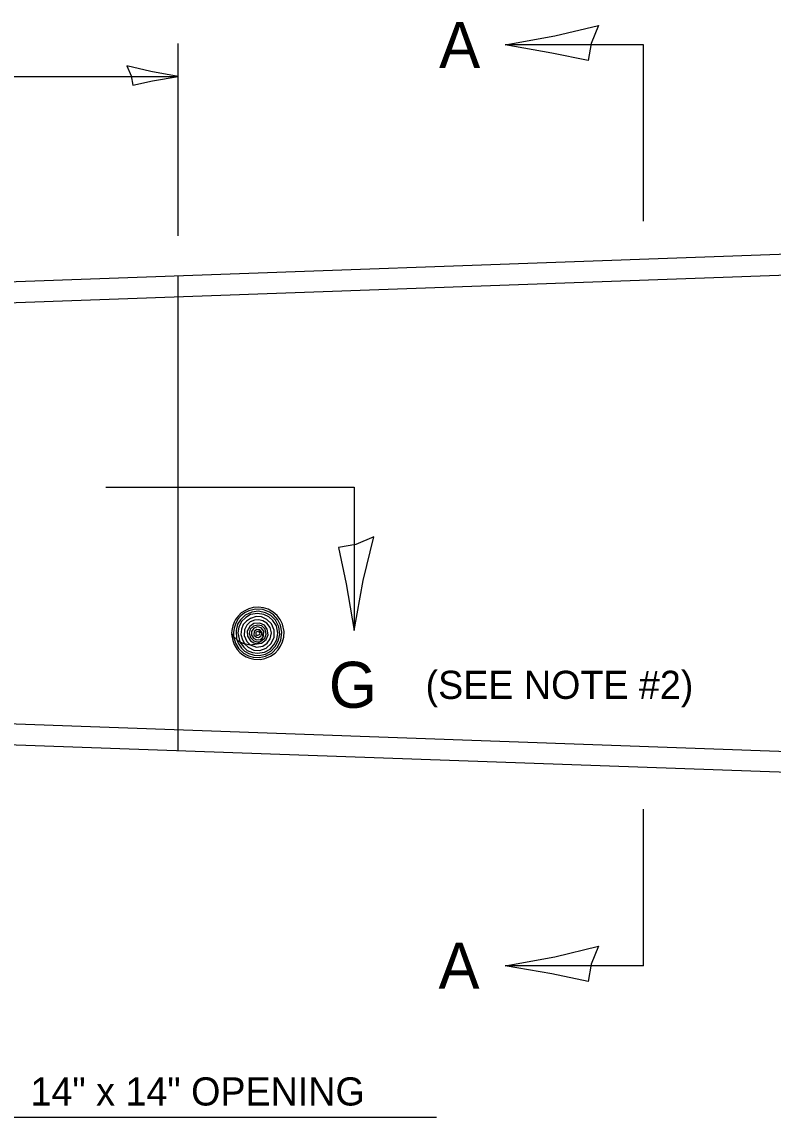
# Model space of a CAD drawing. Extents: x 99619 to 100299, y 99979 to 100419.
# Drawn here: x 99831.8 to 99905.2, y 100083.3 to 100190.3 of the extents above; entities that cross this region are included whole.
import ezdxf

# ---------------------------------------------------------------- set-up
doc = ezdxf.new("R2010")
doc.units = 0
for name, color, linetype in [('Design_PR_Back of Gutter or Curb line', 7, 'Continuous'), ('Design_PR_Roadway Notes', 7, 'Continuous'), ('Level 43', 7, 'Continuous'), ('Stage_Construction Traffic Control', 7, 'Continuous')]:
    doc.layers.add(name, color=color, linetype=linetype)

msp = doc.modelspace()

# ---------------------------------------------------------------- linework, layer by layer
at = {"layer": 'Design_PR_Back of Gutter or Curb line'}
for p, q in [((99757.52, 100162.26), (99966.46, 100169.73)), ((99757.97, 100160.23), (99966.46, 100167.68)), ((99847.05, 100119.09), (99847.05, 100165.46)), ((99757.97, 100124.32), (99966.46, 100116.87)), ((99757.52, 100122.29), (99966.3, 100114.83))]:
    msp.add_line(p, q, dxfattribs=at)
at = {"layer": 'Design_PR_Roadway Notes'}
for p, q in [((99892.53, 100188.01), (99878.99, 100188.01)), ((99892.53, 100170.81), (99892.53, 100188.01)), ((99840, 100144.83), (99864.25, 100144.83)), ((99864.25, 100144.83), (99864.25, 100130.81)), ((99892.53, 100098.06), (99892.53, 100113.36)), ((99892.53, 100098.06), (99878.99, 100098.06)), ((99828.36, 100083.28), (99872.28, 100083.28))]:
    msp.add_line(p, q, dxfattribs=at)
for points in [[(99888.13, 100189.93), (99887.39, 100188.17), (99887.1, 100186.48), (99883.56, 100187.22), (99878.99, 100188.01), (99883.87, 100188.9)], [(99866.17, 100139.95), (99864.41, 100139.21), (99862.72, 100138.92), (99863.46, 100135.38), (99864.25, 100130.81), (99865.14, 100135.69)], [(99888.13, 100099.97), (99887.39, 100098.21), (99887.1, 100096.53), (99883.56, 100097.27), (99878.99, 100098.06), (99883.87, 100098.95)]]:
    msp.add_lwpolyline(points, close=True, dxfattribs=at)
at = {"layer": 'Level 43'}
for p, q in [((99847.05, 100169.36), (99847.05, 100188.15)), ((99741.55, 100184.93), (99847.05, 100184.93))]:
    msp.add_line(p, q, dxfattribs=at)
msp.add_lwpolyline([(99842.05, 100185.97), (99842.46, 100185.01), (99842.62, 100184.09), (99844.55, 100184.5), (99847.05, 100184.93), (99844.39, 100185.41)], close=True, dxfattribs=at)
at = {"layer": 'Stage_Construction Traffic Control'}
for points in [[(99852.28, 100130.47), (99852.39, 100129.83), (99852.53, 100129.43), (99852.83, 100128.96), (99853.09, 100128.66), (99853.38, 100128.44), (99853.71, 100128.24), (99854.07, 100128.1), (99854.44, 100128.01), (99855.09, 100127.99), (99855.54, 100128.07), (99856.08, 100128.3), (99856.52, 100128.6), (99856.84, 100128.94), (99857.07, 100129.27), (99857.26, 100129.7), (99857.37, 100130.17), (99857.4, 100130.7), (99857.24, 100131.43), (99857.02, 100131.89), (99856.72, 100132.28), (99856.35, 100132.61), (99855.86, 100132.89), (99855.4, 100133.04), (99854.89, 100133.1), (99854.38, 100133.05), (99853.95, 100132.93), (99853.56, 100132.75), (99853.22, 100132.53), (99852.94, 100132.24), (99852.67, 100131.9), (99852.52, 100131.62), (99852.39, 100131.27), (99852.32, 100130.99), (99852.3, 100130.82), (99852.28, 100130.54), (99852.51, 100130.13), (99852.67, 100129.56), (99853, 100129.02), (99853.44, 100128.61), (99853.92, 100128.34), (99854.4, 100128.21), (99855.01, 100128.18), (99855.6, 100128.3), (99856.21, 100128.61), (99856.72, 100129.14), (99857.09, 100129.83), (99857.2, 100130.64), (99857.04, 100131.34), (99856.8, 100131.84), (99856.36, 100132.33), (99855.97, 100132.6), (99855.33, 100132.85), (99854.6, 100132.9), (99853.95, 100132.72), (99853.55, 100132.53), (99853.19, 100132.24), (99852.9, 100131.91), (99852.66, 100131.43), (99852.52, 100131.04), (99852.47, 100130.62), (99852.48, 100130.22), (99852.78, 100129.95), (99852.93, 100129.56), (99853.24, 100129.1), (99853.55, 100128.78), (99853.95, 100128.55), (99854.47, 100128.41), (99854.97, 100128.37), (99855.59, 100128.51), (99856.11, 100128.81), (99856.54, 100129.24), (99856.87, 100129.87), (99856.99, 100130.46), (99856.88, 100131.16), (99856.56, 100131.82), (99856.1, 100132.28), (99855.59, 100132.53), (99854.89, 100132.69), (99854.25, 100132.59), (99853.59, 100132.3), (99853.15, 100131.87), (99852.87, 100131.43), (99852.71, 100130.82), (99852.77, 100129.96), (99853.08, 100129.68), (99853.46, 100129.17), (99853.81, 100128.86), (99854.31, 100128.66), (99854.82, 100128.6), (99855.49, 100128.7), (99856.04, 100129), (99856.41, 100129.41), (99856.69, 100129.95), (99856.78, 100130.55), (99856.65, 100131.27), (99856.32, 100131.79), (99855.93, 100132.14), (99855.43, 100132.39), (99854.82, 100132.47), (99854.11, 100132.36)], [(99854.11, 100132.36), (99853.66, 100132.08), (99853.24, 100131.69), (99852.98, 100131.15), (99852.88, 100130.57), (99853.07, 100129.72), (99853.54, 100129.51), (99853.89, 100129.17), (99854.45, 100128.9), (99855.03, 100128.87), (99855.65, 100129.1), (99856.15, 100129.54), (99856.43, 100130.16), (99856.44, 100130.86), (99856.18, 100131.48), (99855.73, 100131.9), (99855.19, 100132.14), (99854.67, 100132.18), (99854.13, 100132), (99853.72, 100131.73), (99853.42, 100131.4), (99853.24, 100130.95), (99853.19, 100130.43), (99853.35, 100129.89), (99853.54, 100129.53), (99854.1, 100129.4), (99854.72, 100129.18), (99855.33, 100129.29), (99855.75, 100129.57), (99856.05, 100130.01), (99856.17, 100130.6), (99856.04, 100131.1), (99855.72, 100131.53), (99855.33, 100131.76), (99854.94, 100131.86), (99854.51, 100131.82), (99854.1, 100131.66), (99853.76, 100131.34), (99853.54, 100130.88), (99853.52, 100130.31), (99853.76, 100129.74), (99854.1, 100129.41), (99854.76, 100129.5), (99855.21, 100129.57), (99855.67, 100129.92), (99855.85, 100130.38), (99855.76, 100130.95), (99855.49, 100131.34), (99855.03, 100131.53), (99854.45, 100131.49), (99854.05, 100131.21), (99853.81, 100130.74), (99853.84, 100130.25), (99854.13, 100129.79), (99854.45, 100129.6), (99854.73, 100129.51), (99855.18, 100129.79), (99855.53, 100130.07), (99855.65, 100130.44), (99855.56, 100130.95), (99855.22, 100131.27), (99854.84, 100131.34), (99854.43, 100131.25), (99854.1, 100130.93), (99854.01, 100130.54), (99854.13, 100130.12), (99854.44, 100129.81), (99854.74, 100129.72), (99855.12, 100129.74), (99855.41, 100130.28), (99855.43, 100130.74), (99855.16, 100131.06), (99854.82, 100131.17), (99854.44, 100131.03), (99854.23, 100130.7), (99854.23, 100130.35), (99854.43, 100130.05), (99854.7, 100129.91), (99855.09, 100129.95), (99855.37, 100130.19), (99855.24, 100130.64), (99855.03, 100130.89), (99854.73, 100130.92), (99854.47, 100130.73), (99854.46, 100130.35), (99854.7, 100130.15), (99854.92, 100130.13), (99855.18, 100130.29), (99855.24, 100130.55), (99854.89, 100130.74), (99854.66, 100130.64), (99854.64, 100130.43), (99854.79, 100130.31), (99855, 100130.41), (99855.03, 100130.53), (99854.97, 100130.69)]]:
    msp.add_lwpolyline(points, dxfattribs=at)

# ---------------------------------------------------------------- texts
at = {"layer": 'Design_PR_Roadway Notes'}
for s, height, p in [('A', 4.5, (99872.55, 100185.77)), ('G', 4.5, (99861.78, 100123.26)), ('(SEE NOTE #2)', 2.75, (99871.23, 100124.13)), ('A', 4.5, (99872.49, 100095.81)), ('14" x 14" OPENING', 2.75, (99832.63, 100084.41))]:
    msp.add_text(s, height=height, dxfattribs=at).set_placement(p)

doc.saveas('drawing.dxf')
